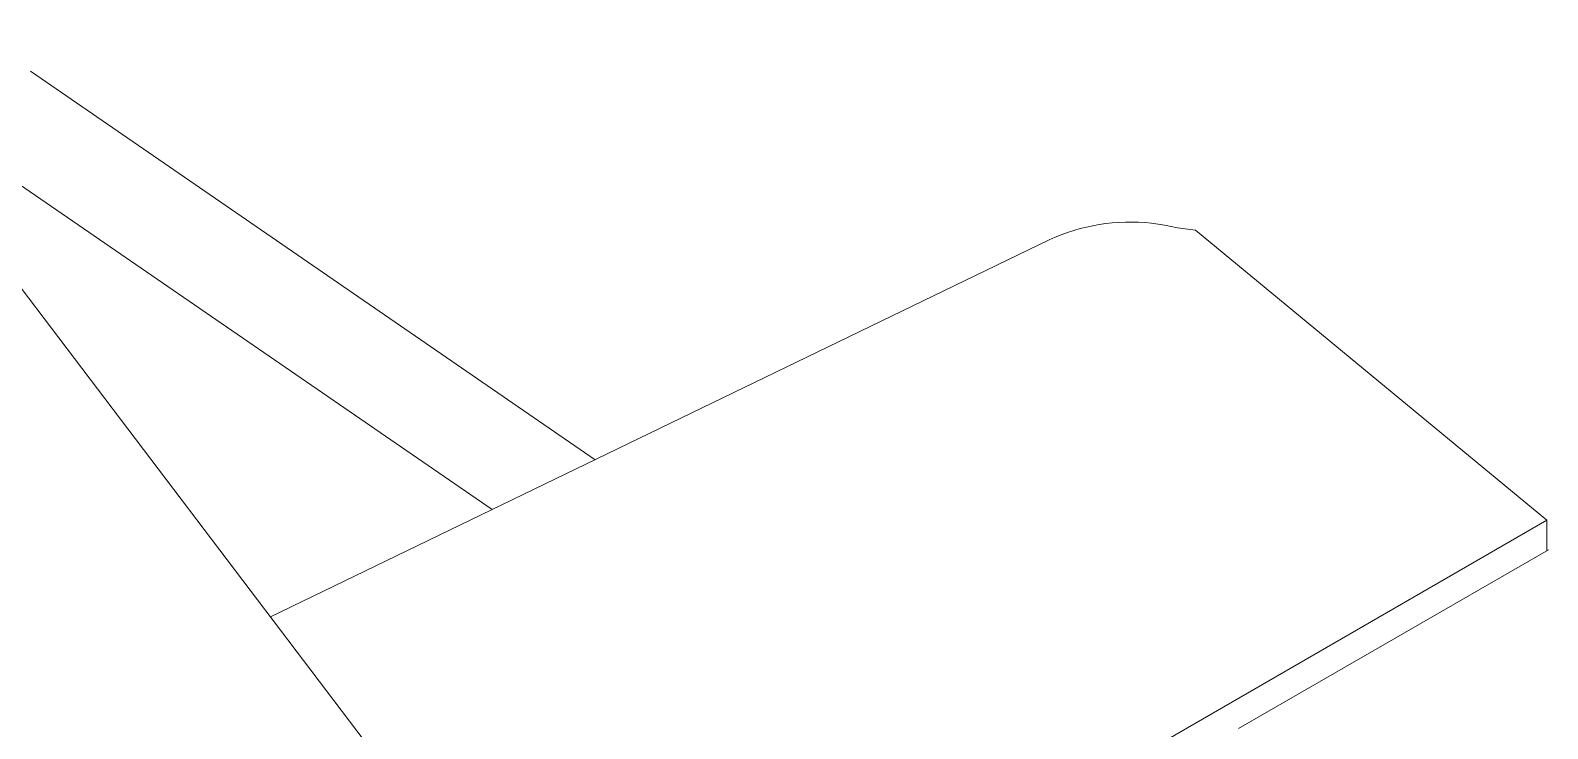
# Model space of a CAD drawing. Header units: inches. Extents: x -10 to 196, y -2 to 124.
# Drawn here: x 138.11 to 143.57, y 76.39 to 78.9 of the extents above; entities that cross this region are included whole.
import ezdxf

# ---------------------------------------------------------------- set-up
doc = ezdxf.new("R2010")
doc.units = ezdxf.units.IN
doc.layers.add('ZANO_R', color=7, linetype='Continuous', lineweight=0)

msp = doc.modelspace()

# ---------------------------------------------------------------- linework, layer by layer
at = {"layer": 'ZANO_R'}
for p, q in [((137.3772, 78.90114), (140.8527, 74.32134)), ((138.11483, 78.75403), (140.14651, 77.35612)), ((139.77592, 77.17658), (137.91192, 78.45912)), ((141.86869, 78.18116), (141.84621, 78.17391)), ((141.89139, 78.18764), (141.86869, 78.18116)), ((141.91431, 78.19335), (141.89139, 78.18764)), ((141.9374, 78.19829), (141.91431, 78.19335)), ((141.96065, 78.20244), (141.9374, 78.19829)), ((141.98402, 78.2058), (141.96065, 78.20244)), ((142.00749, 78.20838), (141.98402, 78.2058)), ((142.03104, 78.21015), (142.00749, 78.20838)), ((142.05463, 78.21114), (142.03104, 78.21015)), ((142.07824, 78.21132), (142.05463, 78.21114)), ((142.10185, 78.21071), (142.07824, 78.21132)), ((142.12542, 78.2093), (142.10185, 78.21071)), ((142.14893, 78.20709), (142.12542, 78.2093)), ((142.17235, 78.20409), (142.14893, 78.20709)), ((142.19566, 78.2003), (142.17235, 78.20409)), ((142.21883, 78.19573), (142.19566, 78.2003)), ((142.24183, 78.19037), (142.21883, 78.19573)), ((142.24183, 78.19037), (142.30703, 78.18165)), ((142.30703, 78.18165), (143.57104, 77.13845)), ((138.97893, 76.79048), (141.78044, 78.14768)), ((141.80206, 78.15716), (141.78044, 78.14768)), ((141.824, 78.16591), (141.80206, 78.15716)), ((141.84621, 78.17391), (141.824, 78.16591)), ((143.57104, 77.13845), (140.19432, 75.1889)), ((143.57104, 77.13845), (143.57104, 77.02897)), ((142.46171, 76.3885), (143.57678, 77.03228))]:
    msp.add_line(p, q, dxfattribs=at)

doc.saveas('drawing.dxf')
